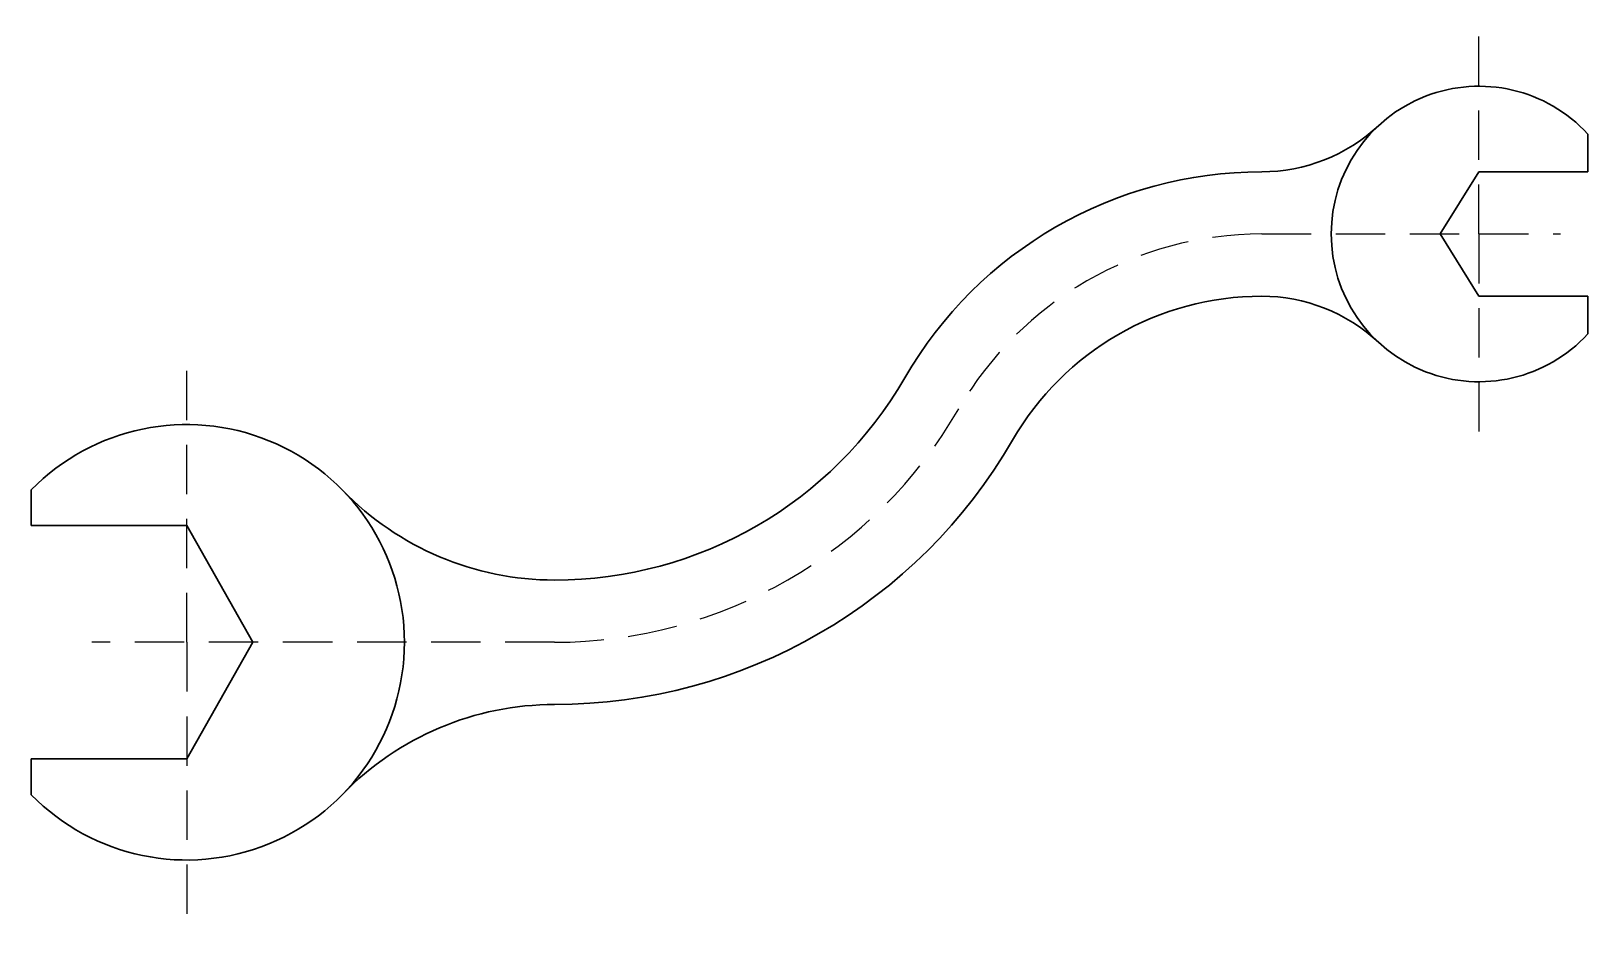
# Model space of a CAD drawing. Header units: millimetres. Extents: x -36 to 164, y 145 to 262.
import ezdxf

# ---------------------------------------------------------------- set-up
doc = ezdxf.new("R2010")
doc.units = ezdxf.units.MM
doc.linetypes.add('TRAZOS2', pattern=[9.525, 6.35, -3.175])

msp = doc.modelspace()

# ---------------------------------------------------------------- linework, layer by layer
at = {"linetype": 'TRAZOS2'}
for p, q in [((150.41, 235.54), (150.41, 261.62)), ((122.47, 235.54), (150.41, 235.54)), ((150.41, 235.54), (150.41, 209.45)), ((150.41, 235.54), (160.91, 235.54)), ((-15.79, 183.04), (-15.79, 220.66)), ((31.52, 183.04), (-27.98, 183.04)), ((-15.79, 183.04), (-15.79, 145.42))]:
    msp.add_line(p, q, dxfattribs=at)
at = {"lineweight": 30}
for p, q in [((164.41, 243.54), (164.41, 248.38)), ((150.41, 243.54), (145.41, 235.54)), ((150.41, 243.54), (164.41, 243.54)), ((145.41, 235.54), (150.41, 227.54)), ((150.41, 227.54), (164.41, 227.54)), ((164.41, 227.54), (164.41, 222.69)), ((-35.79, 198.04), (-35.79, 202.63)), ((-15.79, 198.04), (-35.79, 198.04)), ((-15.79, 198.04), (-7.29, 183.04)), ((-7.29, 183.04), (-15.79, 168.04)), ((-35.79, 168.04), (-15.79, 168.04)), ((-35.79, 168.04), (-35.79, 163.44))]:
    msp.add_line(p, q, dxfattribs=at)
for centre, radius, start, end in [((150.41, 235.54), 19, 42.5369, 317.4631), ((122.47, 265.54), 22, 270, 312.9703), ((122.47, 190.54), 53, 90, 150), ((122.47, 190.54), 37, 90, 150), ((122.47, 205.54), 22, 47.0297, 90), ((31.53, 243.04), 52, 270, 330), ((-15.79, 183.04), 28, 224.4153, 135.5847), ((31.53, 243.04), 68, 270, 330), ((31.53, 229.04), 38, 224.1844, 270), ((31.53, 137.04), 38, 90, 135.8156)]:
    msp.add_arc(centre, radius, start, end, dxfattribs=at)
at = {"linetype": 'TRAZOS2'}
for centre, radius, start, end in [((122.47, 190.54), 45, 90, 150), ((31.53, 243.04), 60, 269.9909, 330.0073)]:
    msp.add_arc(centre, radius, start, end, dxfattribs=at)

doc.saveas('drawing.dxf')
